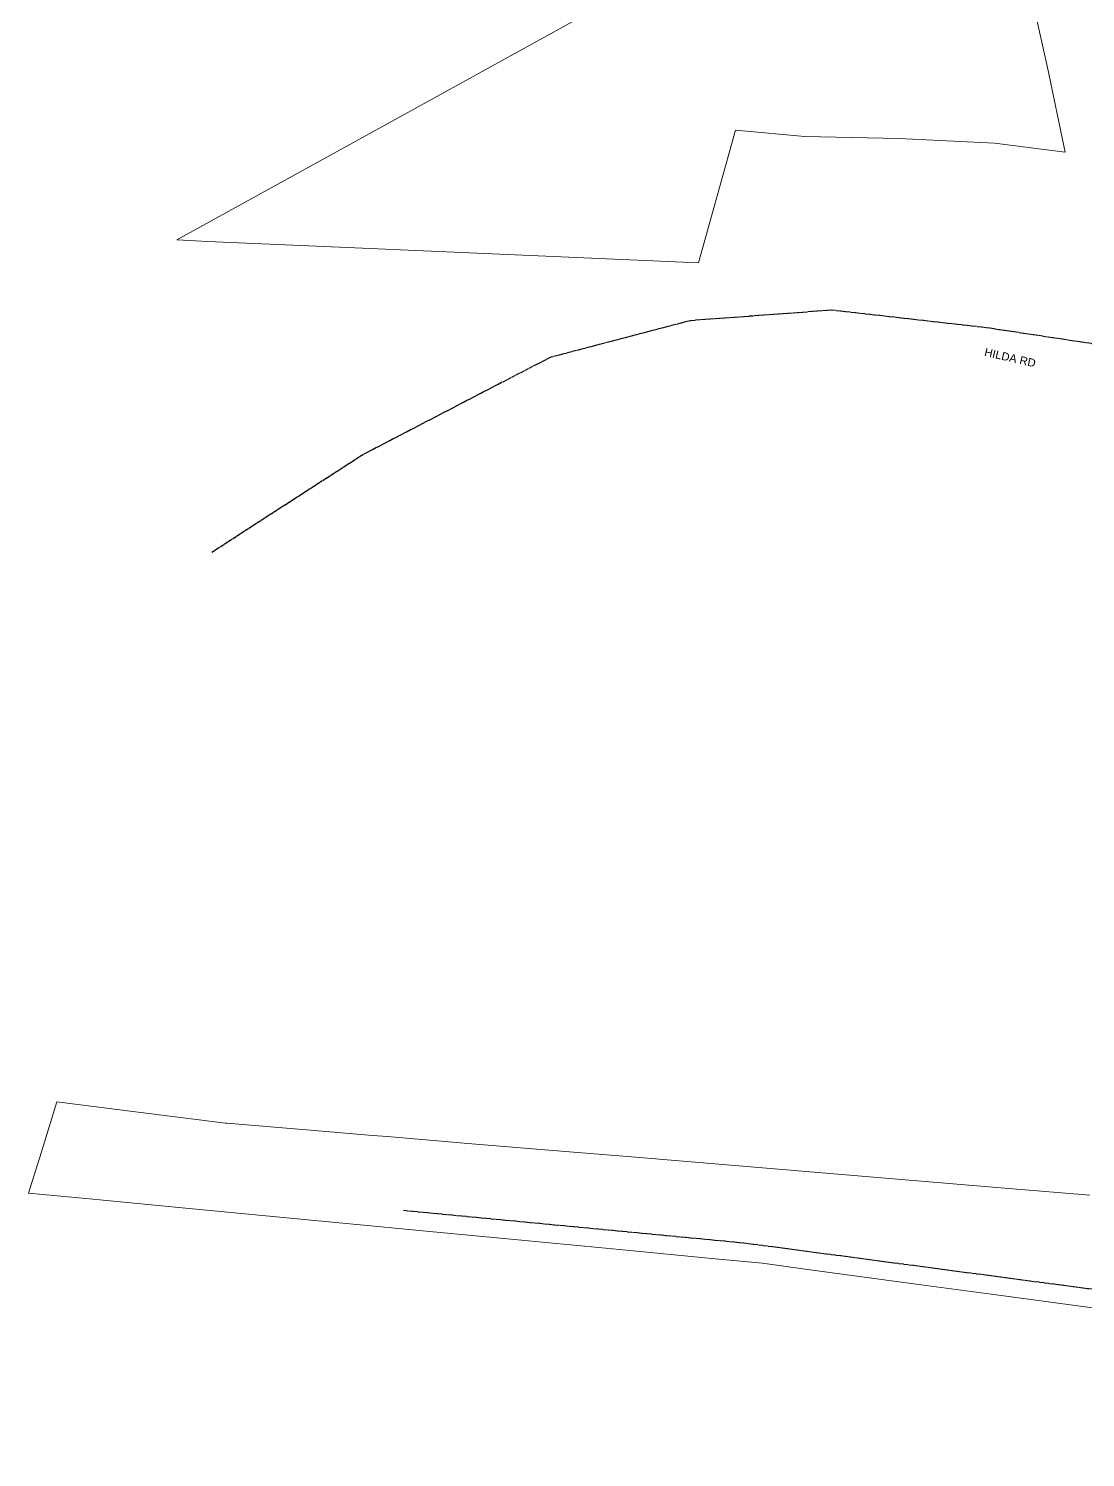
# Model space of a CAD drawing. Header units: metres. Extents: x -1 to 313024, y -2 to 6262971.
# Drawn here: x 311909.2 to 312146.9, y 6262435 to 6262756.3 of the extents above; entities that cross this region are included whole.
import ezdxf

# ---------------------------------------------------------------- set-up
doc = ezdxf.new("R2010")
doc.units = ezdxf.units.M
doc.linetypes.add('Cable Exist OH', pattern=[1, 1, 0])
doc.layers.add('Cadastre Land Parcels_SP_EXT', color=9, linetype='Continuous', lineweight=5)
doc.layers.add('Cadastre Roads_SP_EXT', color=9, linetype='Continuous', lineweight=5)
doc.layers.add('Mains_HV_EXT', color=7, linetype='Continuous')
doc.styles.get("Standard").update_dxf_attribs({"font": 'arial.ttf'})

msp = doc.modelspace()

# ---------------------------------------------------------------- linework, layer by layer
at = {"layer": 'Cadastre Land Parcels_SP_EXT', "linetype": 'Continuous'}
msp.add_lwpolyline([(312070.89, 6262779.66), (311982.1, 6262730.69), (311942.5, 6262708.85), (311949.48, 6262708.44), (311982.56, 6262707.01), (312059.86, 6262703.67), (312068.17, 6262733.49), (312083.79, 6262732.1), (312104.89, 6262731.65), (312126.42, 6262730.57), (312142.33, 6262728.57), (312138.34, 6262747.57), (312132.49, 6262773.79)], dxfattribs=at)
at = {"layer": 'Cadastre Roads_SP_EXT', "linetype": 'Continuous'}
msp.add_lwpolyline([(312147.87, 6262493.99), (312129.61, 6262495.54), (312105.45, 6262497.51), (312086.79, 6262499.1), (312067.11, 6262500.74), (312044.75, 6262502.6), (312026.22, 6262504.15), (312007.99, 6262505.67), (311989.88, 6262507.19), (311986.5, 6262507.47), (311971.66, 6262508.7), (311953.79, 6262510.2), (311953.46, 6262510.24), (311933.23, 6262512.74), (311915.55, 6262515.01), (311912.44, 6262504.98), (311909.19, 6262494.5), (311922.05, 6262493.25), (311925.18, 6262492.95), (311943.7, 6262491.18), (311965.68, 6262489.09), (311986.9, 6262487.06), (311993.11, 6262486.46), (311997.04, 6262486.09), (312021.65, 6262483.73), (312042.11, 6262481.78), (312063.63, 6262479.73), (312074.24, 6262478.72), (312083.87, 6262477.4), (312109.93, 6262473.89), (312127.95, 6262471.45), (312146.85, 6262468.93), (312162.68, 6262466.67)], dxfattribs=at)
at = {"layer": 'Mains_HV_EXT', "linetype": 'Cable Exist OH'}
for points in [[(312229.72, 6262673.16), (312124.58, 6262689.07), (312089.8, 6262693.02), (312057.97, 6262690.65), (312026.46, 6262682.38), (311984.48, 6262660.59), (311950.35, 6262638.5)], [(312409.4, 6262435.04), (312370.34, 6262444.78), (312336.94, 6262452.63), (312304.05, 6262458.16), (312267.34, 6262464.33), (312225.02, 6262471.44), (312182.88, 6262470.96), (312147.37, 6262472.97), (312070.07, 6262483.23), (311993.49, 6262490.54)]]:
    msp.add_lwpolyline(points, dxfattribs=at)

# ---------------------------------------------------------------- texts
at = {"layer": 'Cadastre Roads_SP_EXT'}
msp.add_text('HILDA RD', height=1.8, rotation=347.1103, dxfattribs=at).set_placement((312124.02, 6262682.79))

doc.saveas('drawing.dxf')
